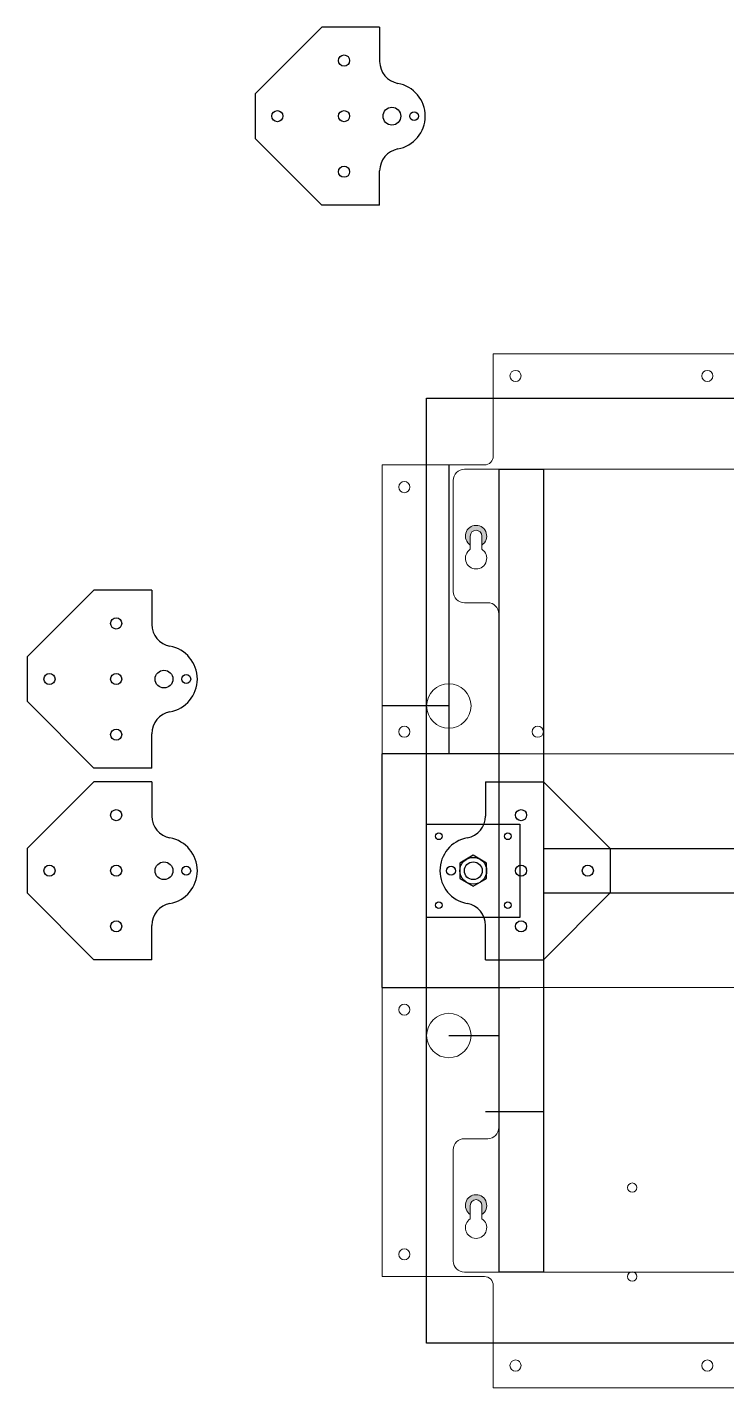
# Model space of a CAD drawing. Header units: inches. Extents: x -361 to 2602, y -61 to 1457.
# Drawn here: x 1978 to 2292, y -55 to 557 of the extents above; entities that cross this region are included whole.
import ezdxf

# ---------------------------------------------------------------- set-up
doc = ezdxf.new("R2010")
doc.units = ezdxf.units.IN
doc.header["$MEASUREMENT"] = 0

msp = doc.modelspace()

# ---------------------------------------------------------------- hatches: boundary and pattern name
h = msp.add_hatch(color=256)
h.paths.add_polyline_path([(2181.98, 22.87, 3.398019), (2176.78, 22.87), (2176.78, 26.9, -1), (2181.98, 26.9)])
h.paths.add_polyline_path([(2176.78, 327.9, -1), (2181.98, 327.9), (2181.98, 323.87, 3.398019), (2176.78, 323.87)])
h.paths.add_polyline_path([(2562.48, 323.87, 3.398019), (2557.28, 323.87), (2557.28, 327.9, -1), (2562.48, 327.9)])
h.paths.add_polyline_path([(2557.28, 22.87), (2557.28, 26.9, -1), (2562.48, 26.9), (2562.48, 22.87, 3.398019)])

# ---------------------------------------------------------------- linework, layer by layer
for p, q in [((2110.03, 556.7), (2080.03, 526.7)), ((2136.03, 556.7), (2110.03, 556.7)), ((2136.03, 556.7), (2136.03, 541.29)), ((2080.03, 526.7), (2080.03, 506.7)), ((2110.03, 476.7), (2080.03, 506.7)), ((2136.03, 476.7), (2136.03, 492.1)), ((2136.03, 476.7), (2110.03, 476.7)), ((2157.13, 389.9), (2582.13, 389.9)), ((2157.13, -35.1), (2157.13, 389.9)), ((2167.13, 359.9), (2167.13, 251.5)), ((2189.63, 357.9), (2209.63, 357.9)), ((2189.63, 357.9), (2189.63, -3.1)), ((2209.63, 357.9), (2209.63, -3.1)), ((2007.54, 303.59), (1977.54, 273.59)), ((2033.54, 303.59), (2007.54, 303.59)), ((2033.54, 303.59), (2033.54, 288.18)), ((1977.54, 273.59), (1977.54, 253.59)), ((2007.54, 223.59), (1977.54, 253.59)), ((2167.13, 251.5), (2137.13, 251.5)), ((2167.13, 251.5), (2167.13, 229.9)), ((2033.54, 223.59), (2033.54, 238.99)), ((2137.13, 124.9), (2137.13, 229.9)), ((2199.13, 229.9), (2137.13, 229.9)), ((2033.54, 223.59), (2007.54, 223.59)), ((2007.54, 217.4), (1977.54, 187.4)), ((2033.54, 217.4), (2007.54, 217.4)), ((2033.54, 217.4), (2033.54, 201.99)), ((2183.63, 217.4), (2183.63, 201.99)), ((2183.63, 217.4), (2209.63, 217.4)), ((2209.63, 217.4), (2239.63, 187.4)), ((2157.13, 198.4), (2199.13, 198.4)), ((2157.13, 156.4), (2157.13, 198.4)), ((2199.13, 198.4), (2199.13, 156.4)), ((1977.54, 187.4), (1977.54, 167.4)), ((2209.63, 187.4), (2529.63, 187.4)), ((2239.63, 187.4), (2239.63, 167.4)), ((2007.54, 137.4), (1977.54, 167.4)), ((2209.63, 167.4), (2529.63, 167.4)), ((2209.63, 137.4), (2239.63, 167.4)), ((2199.13, 156.4), (2157.13, 156.4)), ((2033.54, 137.4), (2033.54, 152.81)), ((2183.63, 137.4), (2183.63, 152.81)), ((2033.54, 137.4), (2007.54, 137.4)), ((2183.63, 137.4), (2209.63, 137.4)), ((2137.13, 124.9), (2199.13, 124.9)), ((2167.13, 103.3), (2189.63, 103.3)), ((2183.63, 69.2), (2209.63, 69.2)), ((2209.63, -3.1), (2189.63, -3.1)), ((2582.13, -35.1), (2157.13, -35.1))]:
    msp.add_line(p, q)
at = {"color": 1, "lineweight": 0}
for p, q in [((2187.13, 363.9), (2187.13, 409.9)), ((2552.13, 409.9), (2187.13, 409.9)), ((2137.13, 359.9), (2137.13, 229.9)), ((2137.13, 359.9), (2183.13, 359.9)), ((2174.13, 357.9), (2565.13, 357.9)), ((2169.13, 352.9), (2169.13, 302.9)), ((2176.78, 327.9), (2176.78, 321.94)), ((2181.98, 327.9), (2181.98, 321.94)), ((2174.13, 297.9), (2184.63, 297.9)), ((2189.63, 292.9), (2189.63, 61.9)), ((2137.13, 229.9), (2602.13, 229.9)), ((2137.13, 229.9), (2602.13, 229.9)), ((2137.13, -5.1), (2137.13, 124.9)), ((2137.13, 124.9), (2602.13, 124.9)), ((2174.13, 56.9), (2184.63, 56.9)), ((2169.13, 1.9), (2169.13, 51.9)), ((2176.78, 26.9), (2176.78, 20.94)), ((2181.98, 26.9), (2181.98, 20.94)), ((2137.13, -5.1), (2183.13, -5.1)), ((2174.13, -3.1), (2565.13, -3.1)), ((2187.13, -9.1), (2187.13, -55.1)), ((2552.13, -55.1), (2187.13, -55.1))]:
    msp.add_line(p, q, dxfattribs=at)
msp.add_lwpolyline([(2172.13, 173.94), (2178.13, 170.47), (2184.13, 173.94), (2184.13, 180.87), (2178.13, 184.33), (2172.13, 180.87)], close=True)
for centre, radius in [((2120.03, 541.7), 2.5), ((2141.53, 516.7), 4), ((2090.03, 516.7), 2.5), ((2120.03, 516.7), 2.5), ((2151.53, 516.7), 2), ((2120.03, 491.7), 2.5), ((2017.54, 288.59), 2.5), ((1987.54, 263.59), 2.5), ((2017.54, 263.59), 2.5), ((2039.04, 263.59), 4), ((2049.04, 263.59), 2), ((2017.54, 238.59), 2.5), ((2017.54, 202.4), 2.5), ((2199.63, 202.4), 2.5), ((2162.63, 192.9), 1.5), ((2193.63, 192.9), 1.5), ((1987.54, 177.4), 2.5), ((2017.54, 177.4), 2.5), ((2039.04, 177.4), 4), ((2049.04, 177.4), 2), ((2168.13, 177.4), 2), ((2168.13, 177.4), 2), ((2178.13, 177.4), 6), ((2178.13, 177.4), 4), ((2199.63, 177.4), 2.5), ((2229.63, 177.4), 2.5), ((2162.63, 161.9), 1.5), ((2193.63, 161.9), 1.5), ((2017.54, 152.4), 2.5), ((2199.63, 152.4), 2.5)]:
    msp.add_circle(centre, radius)
for centre, radius in [((2197.13, 399.9), 2.5), ((2283.38, 399.9), 2.5), ((2147.13, 349.9), 2.5), ((2167.13, 251.5), 10), ((2167.13, 251.5), 10), ((2147.13, 239.9), 2.5), ((2207.13, 239.9), 2.5), ((2147.13, 114.9), 2.5), ((2167.13, 103.3), 10), ((2249.63, 34.9), 2.1), ((2147.13, 4.9), 2.5), ((2249.63, -5.1), 2.1), ((2197.13, -45.1), 2.5), ((2283.38, -45.1), 2.5)]:
    msp.add_circle(centre, radius, dxfattribs=at)
for centre, radius, start, end in [((2146.03, 541.29), 10, 180, 259.63024), ((2141.53, 516.7), 15, 280.36976, 79.63024), ((2146.03, 492.1), 10, 100.36976, 180), ((2043.54, 288.18), 10, 180, 259.63024), ((2039.04, 263.59), 15, 280.36976, 79.63024), ((2043.54, 238.99), 10, 100.36976, 180), ((2043.54, 201.99), 10, 180, 259.63024), ((2173.63, 201.99), 10, 280.36976, 0), ((2039.04, 177.4), 15, 280.36976, 79.63024), ((2178.13, 177.4), 15, 100.36976, 259.63024), ((2043.54, 152.81), 10, 100.36976, 180), ((2173.63, 152.81), 10, 0, 79.63024)]:
    msp.add_arc(centre, radius, start, end)
for centre, radius, start, end in [((2183.13, 363.9), 4, 270, 0), ((2174.13, 352.9), 5, 90, 180), ((2179.38, 327.9), 2.6, 0, 180), ((2179.38, 317.9), 4.8, 122.79717, 57.20283), ((2174.13, 302.9), 5, 180, 270), ((2184.63, 292.9), 5, 0, 90), ((2184.63, 61.9), 5, 270, 0), ((2174.13, 51.9), 5, 90, 180), ((2179.38, 26.9), 2.6, 0, 180), ((2179.38, 16.9), 4.8, 122.79717, 57.20283), ((2174.13, 1.9), 5, 180, 270), ((2183.13, -9.1), 4, 0, 90)]:
    msp.add_arc(centre, radius, start, end, dxfattribs=at)
at = {"lineweight": 0}
for centre in [(2179.38, 327.9), (2179.38, 26.9)]:
    msp.add_arc(centre, 4.8, 302.79717, 237.20283, dxfattribs=at)

doc.saveas('drawing.dxf')
